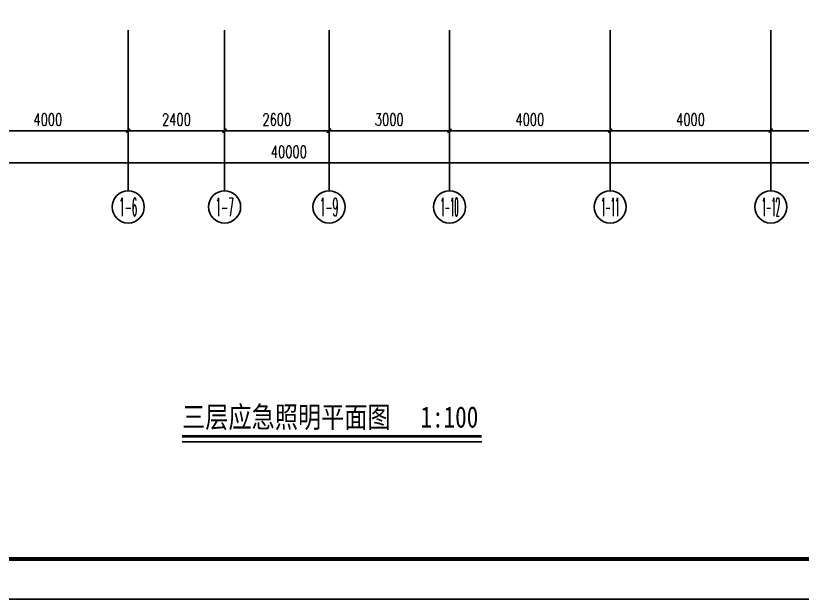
# Model space of a CAD drawing. Extents: x -6243262 to 3079315, y -2914302 to 172723.
# Drawn here: x -5707882 to -5688300, y -746029 to -731494 of the extents above; entities that cross this region are included whole.
import ezdxf
from ezdxf.enums import TextEntityAlignment as Align

# ---------------------------------------------------------------- set-up
doc = ezdxf.new("R2010")
doc.units = 0
doc.header["$LTSCALE"] = 1000
for name, color, linetype in [('0-柱2', 6, 'Continuous'), ('A-ANNO-IDEN', 3, 'Continuous'), ('AXIS_TEXT', 7, 'Continuous'), ('PUB_TITLE', 4, 'Continuous')]:
    doc.layers.add(name, color=color, linetype=linetype)
doc.styles.add('-宋体', font='', dxfattribs={"width": 0.8})
doc.styles.add('_TCH_AXIS', font='COMPLEX', dxfattribs={"bigfont": 'GBCBIG'})
doc.styles.add('_TCH_DIM_T3', font='SIMPLEX', dxfattribs={"width": 0.705882, "bigfont": 'GBCBIG'})
doc.styles.add('COMPLEX', font='COMPLEX')
doc.styles.get('-宋体').set_extended_font_data('SimSun')
doc.dimstyles.new('_TCH_ARCH&&100', dxfattribs={"dimtxt": 297.5, "dimasz": 100, "dimexe": 250, "dimexo": 300, "dimgap": 126.25, "dimtad": 1, "dimdec": 0, "dimzin": 0, "dimdsep": 46, "dimtxsty": '_TCH_DIM_T3', "dimblk": 'ARCHTICK', "dimcen": 0.09, "dimclrt": 7, "dimazin": 2, "dimtfac": 1, "dimtdec": 0, "dimtix": 1, "dimtmove": 2, "dimatfit": 3, "dimfxl": 0, "dimtolj": 1, "dimtzin": 0, "dimarcsym": 0})

# ---------------------------------------------------------------- blocks, each defined once
blk = doc.blocks.new('_ArchTick')
at = {"color": 0, "linetype": 'ByBlock', "const_width": 0.4}
blk.add_lwpolyline([(-0.5, -0.5), (0.5, 0.5)], dxfattribs=at)
blk = doc.blocks.new('*D620')
at = {"layer": '0-柱2', "color": 0, "lineweight": -2, "transparency": 16777216}
for p, q in [((1431741, -858237), (1431741, -861487)), ((1471741, -858237), (1471741, -861487)), ((1431741, -861237), (1471741, -861237))]:
    blk.add_line(p, q, dxfattribs=at)
at = {"layer": 'Defpoints', "color": 0, "transparency": 16777216}
for p in [(1431741, -857937), (1471741, -857937), (1471741, -861237)]:
    blk.add_point(p, dxfattribs=at)
at = {"layer": '0-柱2', "color": 0, "lineweight": -2, "transparency": 16777216, "xscale": 100, "yscale": 100, "zscale": 100, "rotation": 180}
blk.add_blockref('_ArchTick', (1431741, -861237), dxfattribs=at)
at = {"layer": '0-柱2', "color": 0, "lineweight": -2, "transparency": 16777216, "xscale": 100, "yscale": 100, "zscale": 100}
blk.add_blockref('_ArchTick', (1471741, -861237), dxfattribs=at)
at = {"layer": '0-柱2', "color": 7, "transparency": 16777216, "insert": (1451741, -860962), "char_height": 297.5, "attachment_point": 5, "style": '_TCH_DIM_T3'}
blk.add_mtext('\\A1;40000', dxfattribs=at)
blk = doc.blocks.new('*D621')
at = {"layer": '0-柱2', "color": 0, "lineweight": -2, "transparency": 16777216}
for p, q in [((1463741, -858237), (1463741, -860687)), ((1471741, -858237), (1471741, -860687)), ((1463741, -860437), (1471741, -860437))]:
    blk.add_line(p, q, dxfattribs=at)
at = {"layer": 'Defpoints', "color": 0, "transparency": 16777216}
for p in [(1463741, -857937), (1471741, -857937), (1471741, -860437)]:
    blk.add_point(p, dxfattribs=at)
at = {"layer": '0-柱2', "color": 0, "lineweight": -2, "transparency": 16777216, "xscale": 100, "yscale": 100, "zscale": 100, "rotation": 180}
blk.add_blockref('_ArchTick', (1463741, -860437), dxfattribs=at)
at = {"layer": '0-柱2', "color": 0, "lineweight": -2, "transparency": 16777216, "xscale": 100, "yscale": 100, "zscale": 100}
blk.add_blockref('_ArchTick', (1471741, -860437), dxfattribs=at)
at = {"layer": '0-柱2', "color": 7, "transparency": 16777216, "insert": (1467741, -860162), "char_height": 297.5, "attachment_point": 5, "style": '_TCH_DIM_T3'}
blk.add_mtext('\\A1;8000', dxfattribs=at)
blk = doc.blocks.new('*D622')
at = {"layer": '0-柱2', "color": 0, "lineweight": -2, "transparency": 16777216}
for p, q in [((1459741, -858237), (1459741, -860687)), ((1463741, -858237), (1463741, -860687)), ((1459741, -860437), (1463741, -860437))]:
    blk.add_line(p, q, dxfattribs=at)
at = {"layer": 'Defpoints', "color": 0, "transparency": 16777216}
for p in [(1459741, -857937), (1463741, -857937), (1463741, -860437)]:
    blk.add_point(p, dxfattribs=at)
at = {"layer": '0-柱2', "color": 0, "lineweight": -2, "transparency": 16777216, "xscale": 100, "yscale": 100, "zscale": 100, "rotation": 180}
blk.add_blockref('_ArchTick', (1459741, -860437), dxfattribs=at)
at = {"layer": '0-柱2', "color": 0, "lineweight": -2, "transparency": 16777216, "xscale": 100, "yscale": 100, "zscale": 100}
blk.add_blockref('_ArchTick', (1463741, -860437), dxfattribs=at)
at = {"layer": '0-柱2', "color": 7, "transparency": 16777216, "insert": (1461741, -860162), "char_height": 297.5, "attachment_point": 5, "style": '_TCH_DIM_T3'}
blk.add_mtext('\\A1;4000', dxfattribs=at)
blk = doc.blocks.new('*D623')
at = {"layer": '0-柱2', "color": 0, "lineweight": -2, "transparency": 16777216}
for p, q in [((1455741, -858237), (1455741, -860687)), ((1459741, -858237), (1459741, -860687)), ((1455741, -860437), (1459741, -860437))]:
    blk.add_line(p, q, dxfattribs=at)
at = {"layer": 'Defpoints', "color": 0, "transparency": 16777216}
for p in [(1455741, -857937), (1459741, -857937), (1459741, -860437)]:
    blk.add_point(p, dxfattribs=at)
at = {"layer": '0-柱2', "color": 0, "lineweight": -2, "transparency": 16777216, "xscale": 100, "yscale": 100, "zscale": 100, "rotation": 180}
blk.add_blockref('_ArchTick', (1455741, -860437), dxfattribs=at)
at = {"layer": '0-柱2', "color": 0, "lineweight": -2, "transparency": 16777216, "xscale": 100, "yscale": 100, "zscale": 100}
blk.add_blockref('_ArchTick', (1459741, -860437), dxfattribs=at)
at = {"layer": '0-柱2', "color": 7, "transparency": 16777216, "insert": (1457741, -860162), "char_height": 297.5, "attachment_point": 5, "style": '_TCH_DIM_T3'}
blk.add_mtext('\\A1;4000', dxfattribs=at)
blk = doc.blocks.new('*D624')
at = {"layer": '0-柱2', "color": 0, "lineweight": -2, "transparency": 16777216}
for p, q in [((1452741, -858237), (1452741, -860687)), ((1455741, -858237), (1455741, -860687)), ((1452741, -860437), (1455741, -860437))]:
    blk.add_line(p, q, dxfattribs=at)
at = {"layer": 'Defpoints', "color": 0, "transparency": 16777216}
for p in [(1452741, -857937), (1455741, -857937), (1455741, -860437)]:
    blk.add_point(p, dxfattribs=at)
at = {"layer": '0-柱2', "color": 0, "lineweight": -2, "transparency": 16777216, "xscale": 100, "yscale": 100, "zscale": 100, "rotation": 180}
blk.add_blockref('_ArchTick', (1452741, -860437), dxfattribs=at)
at = {"layer": '0-柱2', "color": 0, "lineweight": -2, "transparency": 16777216, "xscale": 100, "yscale": 100, "zscale": 100}
blk.add_blockref('_ArchTick', (1455741, -860437), dxfattribs=at)
at = {"layer": '0-柱2', "color": 7, "transparency": 16777216, "insert": (1454241, -860162), "char_height": 297.5, "attachment_point": 5, "style": '_TCH_DIM_T3'}
blk.add_mtext('\\A1;3000', dxfattribs=at)
blk = doc.blocks.new('*D625')
at = {"layer": '0-柱2', "color": 0, "lineweight": -2, "transparency": 16777216}
for p, q in [((1450141, -858237), (1450141, -860687)), ((1452741, -858237), (1452741, -860687)), ((1450141, -860437), (1452741, -860437))]:
    blk.add_line(p, q, dxfattribs=at)
at = {"layer": 'Defpoints', "color": 0, "transparency": 16777216}
for p in [(1450141, -857937), (1452741, -857937), (1452741, -860437)]:
    blk.add_point(p, dxfattribs=at)
at = {"layer": '0-柱2', "color": 0, "lineweight": -2, "transparency": 16777216, "xscale": 100, "yscale": 100, "zscale": 100, "rotation": 180}
blk.add_blockref('_ArchTick', (1450141, -860437), dxfattribs=at)
at = {"layer": '0-柱2', "color": 0, "lineweight": -2, "transparency": 16777216, "xscale": 100, "yscale": 100, "zscale": 100}
blk.add_blockref('_ArchTick', (1452741, -860437), dxfattribs=at)
at = {"layer": '0-柱2', "color": 7, "transparency": 16777216, "insert": (1451441, -860162), "char_height": 297.5, "attachment_point": 5, "style": '_TCH_DIM_T3'}
blk.add_mtext('\\A1;2600', dxfattribs=at)
blk = doc.blocks.new('*D626')
at = {"layer": '0-柱2', "color": 0, "lineweight": -2, "transparency": 16777216}
for p, q in [((1447741, -858237), (1447741, -860687)), ((1450141, -858237), (1450141, -860687)), ((1447741, -860437), (1450141, -860437))]:
    blk.add_line(p, q, dxfattribs=at)
at = {"layer": 'Defpoints', "color": 0, "transparency": 16777216}
for p in [(1447741, -857937), (1450141, -857937), (1450141, -860437)]:
    blk.add_point(p, dxfattribs=at)
at = {"layer": '0-柱2', "color": 0, "lineweight": -2, "transparency": 16777216, "xscale": 100, "yscale": 100, "zscale": 100, "rotation": 180}
blk.add_blockref('_ArchTick', (1447741, -860437), dxfattribs=at)
at = {"layer": '0-柱2', "color": 0, "lineweight": -2, "transparency": 16777216, "xscale": 100, "yscale": 100, "zscale": 100}
blk.add_blockref('_ArchTick', (1450141, -860437), dxfattribs=at)
at = {"layer": '0-柱2', "color": 7, "transparency": 16777216, "insert": (1448941, -860162), "char_height": 297.5, "attachment_point": 5, "style": '_TCH_DIM_T3'}
blk.add_mtext('\\A1;2400', dxfattribs=at)
blk = doc.blocks.new('*D627')
at = {"layer": '0-柱2', "color": 0, "lineweight": -2, "transparency": 16777216}
for p, q in [((1443741, -858237), (1443741, -860687)), ((1447741, -858237), (1447741, -860687)), ((1443741, -860437), (1447741, -860437))]:
    blk.add_line(p, q, dxfattribs=at)
at = {"layer": 'Defpoints', "color": 0, "transparency": 16777216}
for p in [(1443741, -857937), (1447741, -857937), (1447741, -860437)]:
    blk.add_point(p, dxfattribs=at)
at = {"layer": '0-柱2', "color": 0, "lineweight": -2, "transparency": 16777216, "xscale": 100, "yscale": 100, "zscale": 100, "rotation": 180}
blk.add_blockref('_ArchTick', (1443741, -860437), dxfattribs=at)
at = {"layer": '0-柱2', "color": 0, "lineweight": -2, "transparency": 16777216, "xscale": 100, "yscale": 100, "zscale": 100}
blk.add_blockref('_ArchTick', (1447741, -860437), dxfattribs=at)
at = {"layer": '0-柱2', "color": 7, "transparency": 16777216, "insert": (1445741, -860162), "char_height": 297.5, "attachment_point": 5, "style": '_TCH_DIM_T3'}
blk.add_mtext('\\A1;4000', dxfattribs=at)
blk = doc.blocks.new('_AXISO')
at = {"color": 0}
blk.add_circle((0, 0), 0.5, dxfattribs=at)
at = {"layer": 'AXIS_TEXT', "color": 0, "style": 'COMPLEX', "width": 1.041667}
blk.add_attdef('A', text='', height=0.56, dxfattribs=at).set_placement((-0.25, -0.28), (0.25, -0.28), align=Align.FIT)
blk = doc.blocks.new('4235234')
at = {"layer": '0-柱2', "color": 8}
for p, q in [((1447741.3, -857937.1), (1447741.3, -861937.1)), ((1450141.3, -857937.1), (1450141.3, -861937.1)), ((1452741.3, -857937.1), (1452741.3, -861937.1)), ((1455741.3, -857937.1), (1455741.3, -861937.1)), ((1459741.3, -857937.1), (1459741.3, -861937.1)), ((1463741.3, -857937.1), (1463741.3, -861937.1))]:
    blk.add_line(p, q, dxfattribs=at)
ref = blk.add_blockref('_AXISO', (1447741.3, -862337.1), dxfattribs=dict(at, xscale=800, yscale=800, zscale=800))
ref.add_attrib('A', '1-6', dxfattribs={"layer": 'AXIS_TEXT', "color": 8, "height": 452.55, "style": '_TCH_AXIS', "width": 0.381818}).set_placement((1447515, -862563.3), (1447967.6, -862563.3), align=Align.FIT)
ref = blk.add_blockref('_AXISO', (1450141.3, -862337.1), dxfattribs=dict(at, xscale=800, yscale=800, zscale=800))
ref.add_attrib('A', '1-7', dxfattribs={"layer": 'AXIS_TEXT', "color": 8, "height": 452.55, "style": '_TCH_AXIS', "width": 0.381818}).set_placement((1449915, -862563.3), (1450367.6, -862563.3), align=Align.FIT)
ref = blk.add_blockref('_AXISO', (1452741.3, -862337.1), dxfattribs=dict(at, xscale=800, yscale=800, zscale=800))
ref.add_attrib('A', '1-9', dxfattribs={"layer": 'AXIS_TEXT', "color": 8, "height": 452.55, "style": '_TCH_AXIS', "width": 0.381818}).set_placement((1452515, -862563.3), (1452967.6, -862563.3), align=Align.FIT)
ref = blk.add_blockref('_AXISO', (1455741.3, -862337.1), dxfattribs=dict(at, xscale=800, yscale=800, zscale=800))
ref.add_attrib('A', '1-10', dxfattribs={"layer": 'AXIS_TEXT', "color": 8, "height": 452.55, "style": '_TCH_AXIS', "width": 0.3}).set_placement((1455515, -862563.3), (1455967.6, -862563.3), align=Align.FIT)
ref = blk.add_blockref('_AXISO', (1459741.3, -862337.1), dxfattribs=dict(at, xscale=800, yscale=800, zscale=800))
ref.add_attrib('A', '1-11', dxfattribs={"layer": 'AXIS_TEXT', "color": 8, "height": 452.55, "style": '_TCH_AXIS', "width": 0.323077}).set_placement((1459515, -862563.3), (1459967.6, -862563.3), align=Align.FIT)
ref = blk.add_blockref('_AXISO', (1463741.3, -862337.1), dxfattribs=dict(at, xscale=800, yscale=800, zscale=800))
ref.add_attrib('A', '1-12', dxfattribs={"layer": 'AXIS_TEXT', "color": 8, "height": 452.55, "style": '_TCH_AXIS', "width": 0.3}).set_placement((1463515, -862563.3), (1463967.6, -862563.3), align=Align.FIT)
for p1, p2, distance, picture, middle in [((1431741.3, -857937.1), (1471741.3, -857937.1), -3300, '*D620', (1451741.3, -860962.1)), ((1443741.3, -857937.1), (1447741.3, -857937.1), -2500, '*D627', (1445741.3, -860162.1)), ((1447741.3, -857937.1), (1450141.3, -857937.1), -2500, '*D626', (1448941.3, -860162.1)), ((1450141.3, -857937.1), (1452741.3, -857937.1), -2500, '*D625', (1451441.3, -860162.1)), ((1452741.3, -857937.1), (1455741.3, -857937.1), -2500, '*D624', (1454241.3, -860162.1)), ((1455741.3, -857937.1), (1459741.3, -857937.1), -2500, '*D623', (1457741.3, -860162.1)), ((1459741.3, -857937.1), (1463741.3, -857937.1), -2500, '*D622', (1461741.3, -860162.1)), ((1463741.3, -857937.1), (1471741.3, -857937.1), -2500, '*D621', (1467741.3, -860162.1))]:
    dim = blk.add_aligned_dim(p1=p1, p2=p2, distance=distance, dimstyle='_TCH_ARCH&&100', dxfattribs=at)
    dim.commit()
    dim.dimension.update_dxf_attribs({"geometry": picture, "text_midpoint": middle})

msp = doc.modelspace()

# ---------------------------------------------------------------- linework, layer by layer
at = {"layer": 'A-ANNO-IDEN', "const_width": 70}
msp.add_lwpolyline([(-5703739.5, -741969.9), (-5696280.8, -741969.9)], dxfattribs=at)
at = {"layer": 'A-ANNO-IDEN'}
msp.add_lwpolyline([(-5703739.5, -742109.9), (-5696280.8, -742109.9)], dxfattribs=at)
at = {"layer": 'PUB_TITLE'}
msp.add_lwpolyline([(-5728613.8, -746029.4), (-5669213.8, -746029.4), (-5669213.8, -704029.4), (-5728613.8, -704029.4)], close=True, dxfattribs=at)
at = {"layer": 'PUB_TITLE', "const_width": 100}
msp.add_lwpolyline([(-5727113.8, -745029.4), (-5670213.8, -745029.4), (-5670213.8, -705029.4), (-5727113.8, -705029.4)], close=True, dxfattribs=at)

# ---------------------------------------------------------------- block references
msp.add_blockref('4235234', (-7152823.4, 126080.1))

# ---------------------------------------------------------------- texts
at = {"layer": 'A-ANNO-IDEN', "color": 7, "style": '-宋体', "width": 0.8}
for s, p in [('三层应急照明平面图', (-5703739.5, -741753.1)), ('1:100', (-5697804.6, -741753.1))]:
    msp.add_text(s, height=528.69, dxfattribs=at).set_placement(p)

doc.saveas('drawing.dxf')
